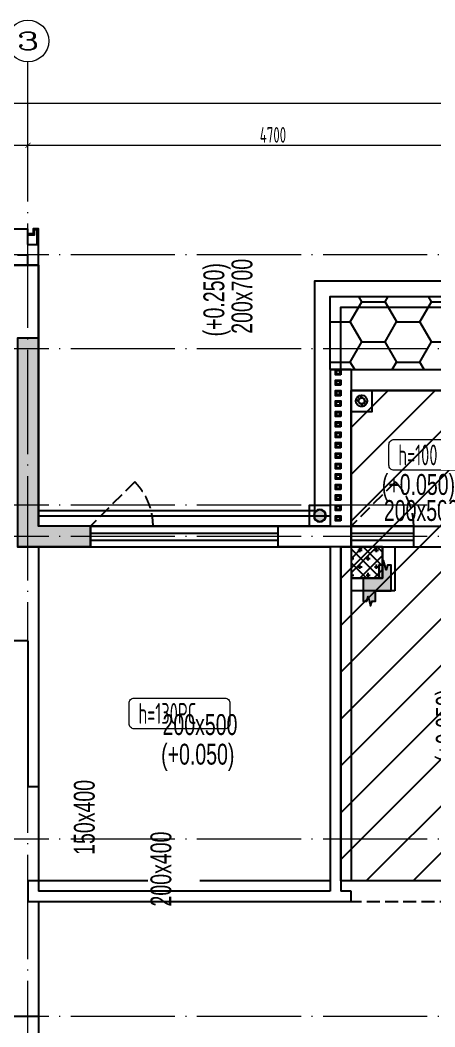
# Model space of a CAD drawing. Header units: millimetres. Extents: x 608574 to 628274, y -68373 to -51414.
# Drawn here: x 614299 to 618277, y -61064 to -51414 of the extents above; entities that cross this region are included whole.
import ezdxf
from ezdxf.enums import TextEntityAlignment as Align

# ---------------------------------------------------------------- set-up
doc = ezdxf.new("R2010")
doc.units = ezdxf.units.MM
doc.header["$LTSCALE"] = 500
for name, pattern in [('__DASH', [0.35, 0.25, -0.1]), ('AX-A-HX$0$DASH', [0.35, 0.25, -0.1]), ('DOTE', [2.42, 2, -0.2, 0.02, -0.2]), ('PX-143-LG$0$CONTINOUS', [0]), ('SX-1#-BEAM-COMP-BZC$0$DASHED', [0.75, 0.5, -0.25])]:
    doc.linetypes.add(name, pattern=pattern)
for name, color, linetype, lineweight in [('04-退台洋房-截面标高-2层（北入户）$0$20_QN_GS_结构标高', 3, 'Continuous', 18), ('04-退台洋房-截面标高-2层（北入户）$0$35_QN_GS_文字说明', 7, 'Continuous', 18), ('AXIS【轴号】', 150, 'Continuous', 0), ('DOTE【轴线】', 250, 'DOTE', 0), ('PX-143-LG$0$P-DRAIN-FLDR', 230, 'Continuous', 18)]:
    doc.layers.add(name, color=color, linetype=linetype, lineweight=lineweight)
for name, color, linetype in [('AX-143-HXT$0$A-Detl-Thin', 131, 'Continuous'), ('AX-143-ZX-PB-1$0$A-Detl-Thin', 131, 'Continuous'), ('AX-143-ZX-PRF$0$A-Detl-Fine', 152, 'Continuous'), ('AX-A-HX$0$A-Detl-Fine', 152, 'Continuous'), ('AX-A-HX$0$A-Detl-Patt', 8, 'Continuous'), ('AX-A-HX$0$A-Wall', 4, 'Continuous'), ('AX-A-HX$0$A-Wind', 1, 'Continuous'), ('AX-A-ZW-2~DF$0$A-Wall', 4, 'Continuous'), ('PX-143-LG$0$P-Drain-Fldr-ARCH', 161, 'Continuous'), ('PX-143-LG$0$P-Drain-Fldr-W50', 4, 'Continuous'), ('PX-143-LG$0$P-Pipe-Risr', 7, 'Continuous'), ('PX-143-LG$0$P-Pipe-Risr-Arch', 6, 'Continuous'), ('PX-143-LG$0$P-Pipe-Risr-W50', 6, 'Continuous'), ('PX-143-LG$0$P-Sewr-Pipe', 123, 'PX-143-LG$0$CONTINOUS'), ('SX-05-WALL-01$0$S-PATT-WALL', 83, 'Continuous'), ('SX-1#-BEAM-COMP-BZC$0$S-BEAM', 4, 'SX-1#-BEAM-COMP-BZC$0$DASHED'), ('SX-1#-BEAM-COMP-BZC$0$S-PATT', 153, 'Continuous'), ('SX-1#-BEAM-COMP-BZC$0$S-PATT-SOLD', 251, 'Continuous'), ('SX-1#-WALL-BZC$0$S-WALL', 4, 'Continuous'), ('Y向梁标注', 50, 'Continuous')]:
    doc.layers.add(name, color=color, linetype=linetype)
doc.styles.add('04-退台洋房-截面标高-2层（北入户）$0$QN_设计_平面文字', font='Tssdeng.shx', dxfattribs={"width": 0.6, "bigfont": 'tssdchn.shx'})
doc.styles.add('CCD_DIM', font='archs.shx', dxfattribs={"width": 0.7})
doc.styles.add('COMPLEX.SHX', font='COMPLEX.SHX')
doc.styles.add('HX', font='huaxin.shx', dxfattribs={"width": 0.75, "bigfont": 'hxhztxt.shx'})
doc.styles.add('PX-143-LG$0$JZFZ', font='JZFZ_ENG', dxfattribs={"width": 0.65, "bigfont": 'JZFZ_CNB'})
doc.dimstyles.new('木明1：50', dxfattribs={"dimscale": 50, "dimtxt": 2.5, "dimasz": 0.6, "dimexe": 1.5, "dimexo": 1, "dimgap": 0.5, "dimtad": 1, "dimdec": 0, "dimrnd": 5, "dimdsep": 46, "dimtxsty": 'CCD_DIM', "dimblk": 'ARCHTICK', "dimcen": 1, "dimdle": 1, "dimclrd": 44, "dimclre": 44, "dimclrt": 50, "dimadec": 0, "dimazin": 2, "dimtfac": 1, "dimtdec": 0, "dimtix": 1, "dimtmove": 2, "dimatfit": 3, "dimldrblk": 'hl_arrow2', "dimfxl": 8, "dimfxlon": 1, "dimarcsym": 0})

# ---------------------------------------------------------------- blocks, each defined once
blk = doc.blocks.new('PX-143-LG$0$P-Risr')
at = {"layer": 'PX-143-LG$0$P-Pipe-Risr-W50'}
h = blk.add_hatch(color=0, dxfattribs=at)
edge = h.paths.add_edge_path()
edge.add_ellipse((0, 0), major_axis=(47.1, 47.1), ratio=1, start_angle=225, end_angle=405, ccw=False)
edge.add_ellipse((0, 0), major_axis=(47.1, 47.1), ratio=1, start_angle=133.9676, end_angle=225, ccw=False)
edge.add_line((-66.5, 1.2), (-54.4, 1.2))
edge.add_ellipse((0, 0), major_axis=(-38.5, 38.5), ratio=1, start_angle=43.73814, end_angle=135)
edge.add_ellipse((0, 0), major_axis=(38.5, 38.5), ratio=1, start_angle=225, end_angle=405)
edge.add_ellipse((0, 0), major_axis=(38.5, 38.5), ratio=1, start_angle=45, end_angle=133.73814)
edge.add_line((-54.4, 1.2), (-66.5, 1.2))
edge.add_ellipse((0, 0), major_axis=(-47.1, 47.1), ratio=1, start_angle=-45, end_angle=43.9676, ccw=False)
at = {"layer": 'Defpoints', "color": 1}
blk.add_lwpolyline([(100, -100), (100, 100), (-100, 100), (-100, -100)], close=True, dxfattribs=at)
at = {"layer": 'Defpoints'}
blk.add_point((0, 0), dxfattribs=at)
at = {"layer": 'PX-143-LG$0$P-Pipe-Risr-Arch', "ltscale": 0.7}
blk.add_circle((0, 0), 59.3, dxfattribs=at)
at = {"layer": 'PX-143-LG$0$P-Pipe-Risr-W50'}
blk.add_circle((0, 0), 54.5, dxfattribs=at)
at = {"layer": 'PX-143-LG$0$P-Pipe-Risr', "style": 'PX-143-LG$0$JZFZ', "width": 0.6, "flags": 1}
for tag in ['RANGE', 'SYS-MARK']:
    blk.add_attdef(tag, text='', height=0.0156, dxfattribs=at).set_placement((0.3, -45.7), align=Align.MIDDLE)
blk = doc.blocks.new('PX-143-LG$0$A$C2605052E')
at = {"layer": 'PX-143-LG$0$P-Drain-Fldr-W50', "ltscale": 0.7}
for p, q in [((-27.1, -8.4), (-52.4, 16.8)), ((-20.1, 20.1), (-38.9, 38.9)), ((8.4, 27.1), (-16.8, 52.4)), ((52.4, -16.8), (27.1, 8.4)), ((16.8, -52.4), (-8.4, -27.1)), ((38.9, -38.9), (20.1, -20.1))]:
    blk.add_line(p, q, dxfattribs=at)
at = {"layer": 'PX-143-LG$0$P-Drain-Fldr-W50', "ltscale": 0.7, "const_width": 13.8}
blk.add_lwpolyline([(-55, 0, 1), (55, 0, 1)], format="xyb", close=True, dxfattribs=at)
at = {"layer": 'PX-143-LG$0$P-Drain-Fldr-W50', "ltscale": 0.7}
blk.add_circle((0, 0), 28.4, dxfattribs=at)
blk = doc.blocks.new('PX-143-LG$0$A$C6A9158C2')
at = {"layer": 'PX-143-LG$0$P-Drain-Fldr-ARCH', "ltscale": 0.7}
for p, q in [((-28.4, -7.2), (-52.4, 16.8)), ((-20.7, 20.7), (-38.9, 38.9)), ((7.2, 28.4), (-16.8, 52.4)), ((52.4, -16.8), (28.4, 7.2)), ((16.8, -52.4), (-7.2, -28.4)), ((38.9, -38.9), (20.7, -20.7))]:
    blk.add_line(p, q, dxfattribs=at)
for radius in [55, 29.3]:
    blk.add_circle((0, 0), radius, dxfattribs=at)
blk = doc.blocks.new('PX-143-LG$0$P-Drain-Fldr-Xyj')
at = {"layer": 'Defpoints', "color": 1}
blk.add_lwpolyline([(-100, 100), (-100, -100), (100, -100), (100, 100)], close=True, dxfattribs=at)
at = {"layer": 'PX-143-LG$0$P-Drain-Fldr-ARCH'}
blk.add_blockref('PX-143-LG$0$A$C6A9158C2', (0, 0), dxfattribs=at)
at = {"layer": 'PX-143-LG$0$P-Drain-Fldr-W50'}
blk.add_blockref('PX-143-LG$0$A$C2605052E', (0, 0), dxfattribs=at)
blk = doc.blocks.new('_ArchTick')
at = {"color": 0, "linetype": 'ByBlock', "const_width": 0.15}
blk.add_lwpolyline([(-0.5, -0.5), (0.5, 0.5)], dxfattribs=at)
blk = doc.blocks.new('*D1091')
at = {"layer": 'AXIS【轴号】', "color": 44, "lineweight": -2, "transparency": 16777216}
for p, q in [((0, 400), (0, 875)), ((16100, 400), (16100, 875)), ((16150, 800), (-50, 800))]:
    blk.add_line(p, q, dxfattribs=at)
at = {"layer": 'Defpoints', "color": 0, "transparency": 16777216}
for p in [(0, 800), (0, 0), (16100, 0)]:
    blk.add_point(p, dxfattribs=at)
at = {"layer": 'AXIS【轴号】', "color": 44, "lineweight": -2, "transparency": 16777216, "xscale": 50, "yscale": 50, "zscale": 50, "rotation": 180}
blk.add_blockref('_ArchTick', (0, 800), dxfattribs=at)
at = {"layer": 'AXIS【轴号】', "color": 44, "lineweight": -2, "transparency": 16777216, "xscale": 50, "yscale": 50, "zscale": 50}
blk.add_blockref('_ArchTick', (16100, 800), dxfattribs=at)
at = {"layer": 'AXIS【轴号】', "color": 50, "transparency": 16777216, "insert": (8050, 900), "char_height": 150, "attachment_point": 5, "style": 'CCD_DIM'}
blk.add_mtext('16100', dxfattribs=at)
blk = doc.blocks.new('hl_arrow2')
at = {"color": 0}
blk.add_line((-0.22, 0), (-1, 0), dxfattribs=at)
blk.add_lwpolyline([(-0.22, 0), (-0.86, -0.69), (-0.65, -0.86), (0, 0), (-0.65, 0.86), (-0.86, 0.69)], close=True, dxfattribs=at)
for points in [[(-0.86, 0.69), (-0.65, 0.86), (-0.22, 0), (0, 0)], [(-0.86, -0.69), (-0.65, -0.86), (-0.22, 0), (0, 0)]]:
    blk.add_solid(points, dxfattribs=at)
blk = doc.blocks.new('*D1092')
at = {"layer": 'AXIS【轴号】', "color": 44, "lineweight": -2, "transparency": 16777216}
for p, q in [((750, 400), (3950, 400)), ((800, 50), (800, 475)), ((3900, 50), (3900, 475))]:
    blk.add_line(p, q, dxfattribs=at)
at = {"layer": 'Defpoints', "color": 0, "transparency": 16777216}
for p in [(3900, 400), (800, 0), (3900, 0)]:
    blk.add_point(p, dxfattribs=at)
at = {"layer": 'AXIS【轴号】', "color": 44, "lineweight": -2, "transparency": 16777216, "xscale": 50, "yscale": 50, "zscale": 50, "rotation": 180}
blk.add_blockref('_ArchTick', (800, 400), dxfattribs=at)
at = {"layer": 'AXIS【轴号】', "color": 44, "lineweight": -2, "transparency": 16777216, "xscale": 50, "yscale": 50, "zscale": 50}
blk.add_blockref('_ArchTick', (3900, 400), dxfattribs=at)
at = {"layer": 'AXIS【轴号】', "color": 50, "transparency": 16777216, "insert": (2350, 500), "char_height": 150, "attachment_point": 5, "style": 'CCD_DIM'}
blk.add_mtext('3100', dxfattribs=at)
blk = doc.blocks.new('*D1093')
at = {"layer": 'AXIS【轴号】', "color": 44, "lineweight": -2, "transparency": 16777216}
for p, q in [((3850, 400), (8650, 400)), ((3900, 50), (3900, 475)), ((8600, 50), (8600, 475))]:
    blk.add_line(p, q, dxfattribs=at)
at = {"layer": 'Defpoints', "color": 0, "transparency": 16777216}
for p in [(8600, 400), (3900, 0), (8600, 0)]:
    blk.add_point(p, dxfattribs=at)
at = {"layer": 'AXIS【轴号】', "color": 44, "lineweight": -2, "transparency": 16777216, "xscale": 50, "yscale": 50, "zscale": 50, "rotation": 180}
blk.add_blockref('_ArchTick', (3900, 400), dxfattribs=at)
at = {"layer": 'AXIS【轴号】', "color": 44, "lineweight": -2, "transparency": 16777216, "xscale": 50, "yscale": 50, "zscale": 50}
blk.add_blockref('_ArchTick', (8600, 400), dxfattribs=at)
at = {"layer": 'AXIS【轴号】', "color": 50, "transparency": 16777216, "insert": (6250, 500), "char_height": 150, "attachment_point": 5, "style": 'CCD_DIM'}
blk.add_mtext('4700', dxfattribs=at)
blk = doc.blocks.new('hl_Axis-A3')
blk.add_circle((19, 0), 3)
at = {"style": 'COMPLEX.SHX', "width": 0.914516}
blk.add_attdef('轴号', text='', height=2.5, dxfattribs=at).set_placement((17.31, -1.27), (20.69, -1.27), align=Align.FIT)
blk = doc.blocks.new('SX-1#-BEAM-COMP-BZC$0$swdfgfg')
at = {"layer": 'SX-1#-BEAM-COMP-BZC$0$S-PATT-SOLD'}
h = blk.add_hatch(color=251, dxfattribs=at)
h.dxf.hatch_style = 1
h.paths.add_polyline_path([(-994.5, 5052.4), (-774.9, 5052.4), (-774.9, 5017.7), (-818.9, 5003.7), (-730.9, 4979.7), (-774.9, 4965.7), (-774.9, 4932.4), (-874.5, 4932.4), (-874.5, 4782.4), (-1120.3, 4782.4), (-1120.3, 4817.5), (-1076.3, 4831.5), (-1164.3, 4855.5), (-1120.3, 4869.5), (-1120.3, 4902.4), (-994.5, 4902.4), (-994.5, 5002.4)])
at = {"layer": 'SX-1#-BEAM-COMP-BZC$0$S-PATT-SOLD', "color": 0}
blk.add_lwpolyline([(-994.5, 5052.4), (-774.9, 5052.4), (-774.9, 5017.7), (-818.9, 5003.7), (-730.9, 4979.7), (-774.9, 4965.7), (-774.9, 4932.4), (-874.5, 4932.4), (-874.5, 4782.4), (-1120.3, 4782.4), (-1120.3, 4817.5), (-1076.3, 4831.5), (-1164.3, 4855.5), (-1120.3, 4869.5), (-1120.3, 4902.4), (-994.5, 4902.4), (-994.5, 5002.4), (-994.5, 5002.4), (-994.5, 5052.4)], dxfattribs=at)
blk = doc.blocks.new('A$C49CD6FE1')
at = {"layer": 'SX-1#-BEAM-COMP-BZC$0$S-BEAM', "linetype": '__DASH', "ltscale": 30}
h = blk.add_hatch(dxfattribs=at)
h.set_pattern_fill('ANSI37', color=251, scale=30)
h.set_pattern_definition([(45, (-499.98, -11000), (-67.3519, 67.3519), []), (135, (-499.98, -11000), (-67.3519, -67.3519), [])])
h.paths.add_polyline_path([(6500, -2000), (6800, -2000), (6800, -2300), (6500, -2300)])
at = {"layer": 'SX-1#-BEAM-COMP-BZC$0$S-PATT'}
h = blk.add_hatch(dxfattribs=at)
h.set_pattern_fill('HONEY', color=250, scale=70, style=0)
h.set_pattern_definition([(0, (-499.98, -11000), (333.375, 192.474), [222.25, -444.5]), (120, (-499.98, -11000), (-333.375, 192.4742), [222.25, -444.5]), (60, (-499.98, -11000), (4e-05, 384.9483), [-444.5, 222.25])])
h.paths.add_polyline_path([(6300, 400), (8200, 400), (8200, -300), (6300, -300)])
h = blk.add_hatch(dxfattribs=at)
h.set_pattern_fill('ANSI31', color=250, scale=100, style=0)
h.set_pattern_definition([(45, (-499.98, -11000), (-224.5064, 224.5064), [])])
h.paths.add_polyline_path([(6500, -500.1), (8000, -500), (8000, -2000), (8700, -2000), (8700, -5200), (6400, -5200), (6400, -2300), (6400, -2000), (6500, -2000)])
h.paths.add_polyline_path([(8200, -2350.1), (8700, -2350.1), (8700, -2000.1), (8200, -2000.1)], flags=16)
at = {"layer": '04-退台洋房-截面标高-2层（北入户）$0$35_QN_GS_文字说明', "color": 241}
for points in [[(6912.2, -970), (7501.3, -970, -0.414214), (7551.3, -1020), (7551.3, -1215.4, -0.414214), (7501.3, -1265.4), (6912.2, -1265.4, -0.414214), (6862.2, -1215.4), (6862.2, -1020, -0.414214)], [(4420, -3448), (5287.6, -3448, -0.414214), (5337.6, -3498), (5337.6, -3693.3, -0.414214), (5287.6, -3743.3), (4420, -3743.3, -0.414214), (4370, -3693.3), (4370, -3498, -0.414214)]]:
    blk.add_lwpolyline(points, format="xyb", close=True, dxfattribs=at)
at = {"layer": 'SX-1#-BEAM-COMP-BZC$0$S-BEAM', "linetype": '__DASH', "ltscale": 30}
for p, q in [((200, 700), (3500, 700)), ((3500.1, 0), (3500, 700)), ((6300, -300), (6300, -1800)), ((6300, -300), (8200, -300)), ((6500, -500), (6500, -1800)), ((8000, -500), (6500, -500)), ((3999.8, -1800), (6300, -1800)), ((6500, -1800), (8000.1, -1800)), ((3500, -2000), (3500, -5200)), ((3999.8, -2000), (6300, -2000)), ((6300, -1999.9), (6300, -5200)), ((6500, -2000), (6500, -5200)), ((6500, -2000), (8000.1, -2000)), ((3500, -5400), (3500, -6949.8))]:
    blk.add_line(p, q, dxfattribs=at)
at = {"layer": 'SX-1#-BEAM-COMP-BZC$0$S-BEAM', "linetype": '__DASH', "ltscale": 10}
for p, q in [((6300, -5200), (3500, -5200)), ((8700, -5200), (6500, -5200))]:
    blk.add_line(p, q, dxfattribs=at)
at = {"layer": 'SX-1#-BEAM-COMP-BZC$0$S-BEAM', "linetype": '__DASH'}
blk.add_line((8700, -5400), (3500, -5400), dxfattribs=at)
at = {"layer": 'SX-1#-BEAM-COMP-BZC$0$S-BEAM', "linetype": '__DASH', "ltscale": 30}
for points in [[(6920, -2000), (6920, -2420), (6500, -2420)], [(6800, -2000), (6800, -2300), (6500, -2300)]]:
    blk.add_lwpolyline(points, dxfattribs=at)
at = {"layer": 'SX-1#-BEAM-COMP-BZC$0$S-PATT', "color": 250}
blk.add_lwpolyline([(6300, -300), (6300, 400), (8200, 400), (8200, -300)], dxfattribs=at)
blk.add_lwpolyline([(6500, -500.1), (8000, -500), (8000, -2000), (8700, -2000), (8700, -5200), (6400, -5200), (6400, -2300), (6400, -2300), (6400, -2000), (6500, -2000)], close=True, dxfattribs=at)
at = {"layer": '04-退台洋房-截面标高-2层（北入户）$0$20_QN_GS_结构标高', "color": 160, "xscale": -0.9999999999999997, "rotation": 89.9890448365018}
blk.add_blockref('SX-1#-BEAM-COMP-BZC$0$swdfgfg', (11666.7, -3295.5), dxfattribs=at)
at = {"layer": '04-退台洋房-截面标高-2层（北入户）$0$35_QN_GS_文字说明', "color": 241, "style": '04-退台洋房-截面标高-2层（北入户）$0$QN_设计_平面文字', "width": 0.6}
for s, p in [('h=100', (6951.8, -1217.9, -159.5)), ('h=130PC', (4459.6, -3695.8, -159.5))]:
    blk.add_text(s, height=200, dxfattribs=at).set_placement(p)
at = {"layer": 'Y向梁标注', "color": 241, "ltscale": 1000, "style": 'HX', "width": 0.7}
for s, rotation, p in [('(+0.250)', 90, (5343.1, 18.3)), ('200x700', 90, (5612.6, 43.4)), ('(+0.050)', 0, (6794.2, -1560.8)), ('200x500', 0, (6814, -1810.4)), ('(+0.050)', 90, (7572.6, -4063.6)), ('200x500', 0, (4690.9, -3862.5)), ('(+0.050)', 0, (4677.8, -4146.1)), ('150x400', 90, (4100, -4951.2)), ('200x400', 90, (4835, -5446.5))]:
    blk.add_text(s, height=200, rotation=rotation, dxfattribs=at).set_placement(p, align=Align.BOTTOM_LEFT)
blk = doc.blocks.new('A$C1C122B7B')
at = {"layer": 'AX-A-HX$0$A-Detl-Fine'}
for points in [[(-100, 1450), (-150, 1450), (-150, 1500), (-100, 1500)], [(-110, 1460), (-140, 1460), (-140, 1490), (-110, 1490)], [(-100, 1350), (-150, 1350), (-150, 1400), (-100, 1400)], [(-110, 1360), (-140, 1360), (-140, 1390), (-110, 1390)], [(-100, 1250), (-150, 1250), (-150, 1300), (-100, 1300)], [(-110, 1260), (-140, 1260), (-140, 1290), (-110, 1290)], [(-100, 1150), (-150, 1150), (-150, 1200), (-100, 1200)], [(-110, 1160), (-140, 1160), (-140, 1190), (-110, 1190)], [(-100, 1050), (-150, 1050), (-150, 1100), (-100, 1100)], [(-110, 1060), (-140, 1060), (-140, 1090), (-110, 1090)], [(-100, 950), (-150, 950), (-150, 1000), (-100, 1000)], [(-110, 960), (-140, 960), (-140, 990), (-110, 990)], [(-100, 850), (-150, 850), (-150, 900), (-100, 900)], [(-110, 860), (-140, 860), (-140, 890), (-110, 890)], [(-100, 750), (-150, 750), (-150, 800), (-100, 800)], [(-110, 760), (-140, 760), (-140, 790), (-110, 790)], [(-100, 650), (-150, 650), (-150, 700), (-100, 700)], [(-110, 660), (-140, 660), (-140, 690), (-110, 690)], [(-100, 550), (-150, 550), (-150, 600), (-100, 600)], [(-110, 560), (-140, 560), (-140, 590), (-110, 590)], [(-100, 450), (-150, 450), (-150, 500), (-100, 500)], [(-110, 460), (-140, 460), (-140, 490), (-110, 490)], [(-100, 350), (-150, 350), (-150, 400), (-100, 400)], [(-110, 360), (-140, 360), (-140, 390), (-110, 390)], [(-100, 250), (-150, 250), (-150, 300), (-100, 300)], [(-110, 260), (-140, 260), (-140, 290), (-110, 290)], [(-100, 150), (-150, 150), (-150, 200), (-100, 200)], [(-100, 50), (-150, 50), (-150, 100), (-100, 100)], [(-110, 160), (-140, 160), (-140, 190), (-110, 190)], [(-110, 60), (-140, 60), (-140, 90), (-110, 90)]]:
    blk.add_lwpolyline(points, close=True, dxfattribs=at)
blk = doc.blocks.new('A$C57E101C8')
at = {"layer": 'AXIS【轴号】'}
blk.add_line((3900, 0), (3900, 1200), dxfattribs=at)
at = {"layer": 'DOTE【轴线】'}
for p, q in [((3900, -13450), (3900, 0)), ((16200, -650), (-300, -650)), ((16200, -1550), (-300, -1550)), ((16200, -3050), (-300, -3050)), ((16200, -3350), (-300, -3350)), ((16200, -6250), (-300, -6250)), ((16200, -7950), (-300, -7950))]:
    blk.add_line(p, q, dxfattribs=at)
at = {"layer": 'AXIS【轴号】', "color": 40}
ref = blk.add_blockref('hl_Axis-A3', (3900, 133.3), dxfattribs=dict(at, xscale=66.66666666666673, yscale=66.66666666666673, zscale=66.66666666666673, rotation=90))
ref.add_attrib('轴号', '3', dxfattribs={"layer": '0', "color": 2, "height": 166.7, "style": 'COMPLEX.SHX', "width": 2.025}).set_placement((3789.1, 1316.7), (4014.1, 1316.7), align=Align.FIT)
at = {"layer": 'AXIS【轴号】'}
for base, p1, p2, picture, middle in [((0, 800), (16100, 0), (0, 0), '*D1091', (8050, 900)), ((3900, 400), (800, 0), (3900, 0), '*D1092', (2350, 500)), ((8600, 400), (3900, 0), (8600, 0), '*D1093', (6250, 500))]:
    dim = blk.add_linear_dim(base=base, p1=p1, p2=p2, dimstyle='木明1：50', dxfattribs=at)
    dim.commit()
    dim.dimension.update_dxf_attribs({"geometry": picture, "text_midpoint": middle})

msp = doc.modelspace()

# ---------------------------------------------------------------- hatches: boundary and pattern name
at = {"layer": 'AX-A-HX$0$A-Detl-Patt'}
h = msp.add_hatch(dxfattribs=at)
h.set_pattern_fill('CROSS', color=256, scale=50)
h.set_pattern_definition([(360, (610474.37, -65464.24), (79.375, 79.375), [39.6875, -119.0625]), (90, (610494.21, -65484.08), (-79.375, 79.375), [39.6875, -119.0625])])
h.paths.add_polyline_path([(617474.4, -56464.2), (617474.4, -56764.2), (617774.4, -56764.2), (617774.4, -56464.2)])
at = {"layer": 'SX-05-WALL-01$0$S-PATT-WALL'}
h = msp.add_hatch(color=250, dxfattribs=at)
h.dxf.hatch_style = 1
h.paths.add_polyline_path([(614474.4, -54464.2), (614274.4, -54464.2), (614274.4, -56464.2), (614974.2, -56464.2), (614974.2, -56264.2), (614474.4, -56264.2)])

# ---------------------------------------------------------------- linework, layer by layer
at = {"layer": 'AX-143-HXT$0$A-Detl-Thin', "color": 8}
for p, q in [((617474.4, -54764.2), (618974.4, -54764.2)), ((617474.4, -54964.2), (618974.4, -54964.2))]:
    msp.add_line(p, q, dxfattribs=at)
msp.add_lwpolyline([(617374.4, -54764.2), (617374.4, -54164.2), (618974.4, -54164.2)], dxfattribs=at)
at = {"layer": 'AX-143-ZX-PB-1$0$A-Detl-Thin', "color": 250}
for points in [[(617124.4, -54064.2), (617124.4, -53914.2), (619224.4, -53914.2)], [(614474.4, -56114.2), (617124.4, -56114.2), (617124.4, -54064.2)], [(614474.4, -56164.2), (617274.4, -56164.2)]]:
    msp.add_lwpolyline(points, dxfattribs=at)
at = {"layer": 'AX-143-ZX-PRF$0$A-Detl-Fine'}
for points in [[(614474.4, -53564.2), (614474.4, -53414.2), (614424.4, -53414.2), (614424.4, -53464.2), (614374.4, -53464.2)], [(614464.4, -53564.2), (614464.4, -53424.2), (614434.4, -53424.2), (614434.4, -53474.2), (614374.4, -53474.2)]]:
    msp.add_lwpolyline(points, dxfattribs=at)
at = {"layer": 'AX-A-HX$0$A-Detl-Patt', "linetype": 'AX-A-HX$0$DASH'}
for points in [[(615398.6, -55840), (614974.4, -56264.2), (615574.4, -56264.2, 0.198912)], [(617898.6, -55840), (617474.4, -56264.2), (618074.4, -56264.2, 0.198912)]]:
    msp.add_lwpolyline(points, format="xyb", close=True, dxfattribs=at)
at = {"layer": 'AX-A-HX$0$A-Detl-Patt'}
msp.add_lwpolyline([(617474.4, -56464.2), (617474.4, -56764.2), (617774.4, -56764.2), (617774.4, -56464.2)], close=True, dxfattribs=at)
at = {"layer": 'AX-A-HX$0$A-Wall'}
for points in [[(613874.4, -53414.2), (614374.4, -53414.2)], [(614374.4, -53564.2), (614374.4, -53414.2)], [(614374.4, -53564.2), (614474.4, -53564.2)], [(614474.4, -53764.2), (614474.4, -53564.2)], [(614274.4, -53664.2), (614374.4, -53664.2)], [(614374.4, -53764.2), (614374.4, -53664.2)], [(614474.4, -53764.2), (613724.4, -53764.2), (613724.4, -54664.2)], [(614474.4, -53764.2), (614474.4, -54564.2)], [(614474.4, -54564.2), (614474.4, -56264.2)], [(617274.4, -54764.2), (617274.4, -56264.2)], [(617474.4, -54764.2), (617274.4, -54764.2)], [(617474.4, -54764.2), (617474.4, -56464.2)], [(614974.4, -56264.2), (614474.4, -56264.2)], [(614974.4, -56464.2), (614974.4, -56264.2)], [(617274.4, -56264.2), (616774.4, -56264.2)], [(616774.4, -56464.2), (616774.4, -56264.2)], [(614974.4, -56464.2), (614274.4, -56464.2)], [(614474.4, -56464.2), (614474.4, -57364.2)], [(617474.4, -56464.2), (616774.4, -56464.2)], [(617274.4, -56464.2), (617274.4, -59764.2)], [(617524.4, -56464.2), (617274.4, -56464.2)], [(617374.4, -56464.2), (617374.4, -59764.2)], [(614374.4, -57364.2), (614224.4, -57364.2)], [(614374.4, -57364.2), (614374.4, -58764.2)], [(614474.4, -57364.2), (614474.4, -58764.2)], [(614474.4, -58764.2), (614374.4, -58764.2)], [(614374.4, -59664.2), (614374.4, -59864.2)], [(614474.4, -59664.2), (614374.4, -59664.2)], [(614474.4, -59664.2), (614474.4, -59764.2)], [(617274.4, -59764.2), (614474.4, -59764.2)], [(617474.4, -59764.2), (617374.4, -59764.2)], [(617474.4, -59864.2), (617474.4, -59764.2)], [(617374.4, -59864.2), (614374.4, -59864.2)], [(617474.4, -59864.2), (617374.4, -59864.2)]]:
    msp.add_lwpolyline(points, dxfattribs=at)
at = {"layer": 'AX-A-HX$0$A-Wind', "linetype": 'Continuous'}
for points in [[(617274.4, -54764.2), (617474.4, -54764.2)], [(616774.4, -56464.2), (616774.4, -56264.2), (614974.4, -56264.2), (614974.4, -56464.2), (616774.4, -56464.2)], [(614974.4, -56330.9), (616774.4, -56330.9)], [(617274.4, -56264.2), (617474.4, -56264.2)], [(618074.4, -56464.2), (618074.4, -56264.2), (617474.4, -56264.2), (617474.4, -56464.2), (618074.4, -56464.2)], [(617474.4, -56330.9), (618074.4, -56330.9)], [(614974.4, -56397.6), (616774.4, -56397.6)], [(617474.4, -56397.6), (618074.4, -56397.6)]]:
    msp.add_lwpolyline(points, dxfattribs=at)
at = {"layer": 'AX-A-ZW-2~DF$0$A-Wall'}
for points in [[(614474.4, -60964.2), (614224.4, -60964.2)], [(614474.4, -60964.2), (614474.4, -62964.2)]]:
    msp.add_lwpolyline(points, dxfattribs=at)
at = {"layer": 'SX-1#-WALL-BZC$0$S-WALL', "linetype": 'ByBlock'}
msp.add_lwpolyline([(614474.4, -54464.2), (614274.4, -54464.2), (614274.4, -56464.2), (614974.2, -56464.2), (614974.2, -56264.2), (614474.4, -56264.2)], close=True, dxfattribs=at)

# ---------------------------------------------------------------- block references
at = {"layer": 'AX-A-HX$0$A-Wind', "color": 138}
msp.add_blockref('A$C1C122B7B', (617474.4, -56264.2), dxfattribs=at)
at = {"layer": 'AXIS【轴号】'}
msp.add_blockref('A$C57E101C8', (610474.4, -53014.2), dxfattribs=at)
at = {"layer": 'PX-143-LG$0$P-DRAIN-FLDR'}
msp.add_blockref('PX-143-LG$0$P-Drain-Fldr-Xyj', (617574.4, -55064.3), dxfattribs=at)
at = {"layer": 'PX-143-LG$0$P-Sewr-Pipe', "ltscale": 0.7, "xscale": -1, "rotation": 90}
msp.add_blockref('PX-143-LG$0$P-Risr', (617174.3, -56164.2), dxfattribs=at)
at = {"layer": 'SX-1#-BEAM-COMP-BZC$0$S-BEAM'}
msp.add_blockref('A$C49CD6FE1', (610974.3, -54464.2), dxfattribs=at)

doc.saveas('drawing.dxf')
